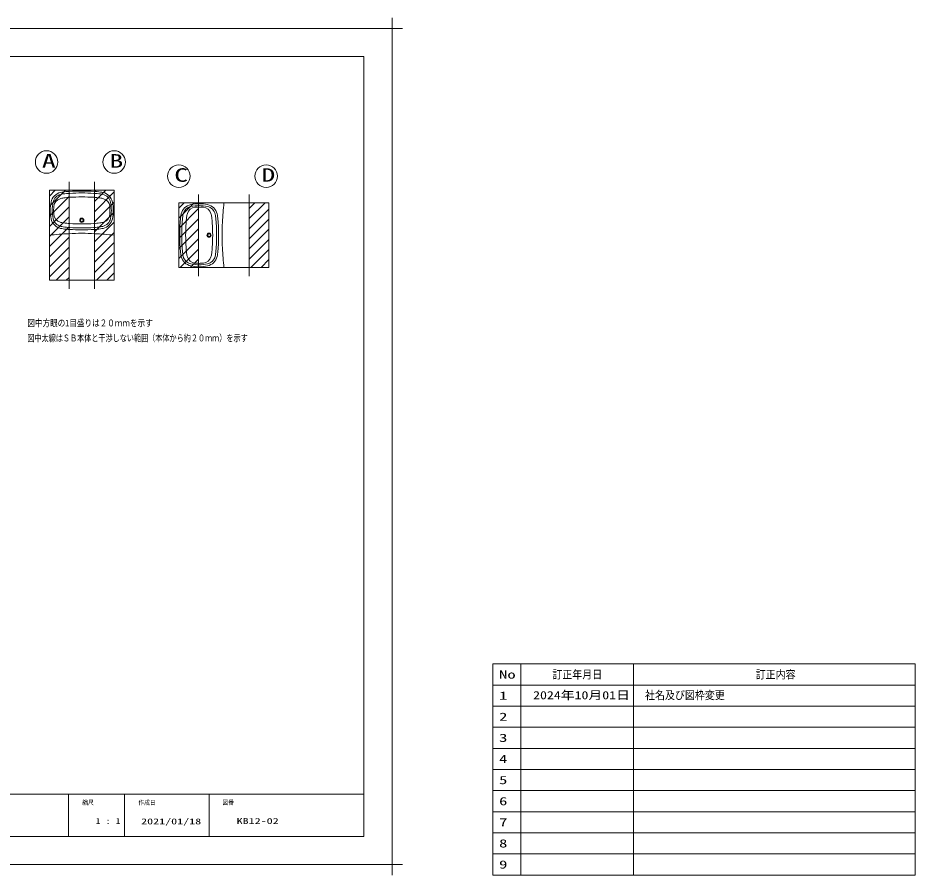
# Model space of a CAD drawing. Units: millimetres on the paper. Extents: x -305 to 305, y -152 to 152.
# Drawn here: x -13.9 to 304.8, y -152.3 to 152.3 of the extents above; entities that cross this region are included whole.
import ezdxf
from ezdxf.enums import TextEntityAlignment as Align

# ---------------------------------------------------------------- set-up
doc = ezdxf.new("R2010")
doc.units = ezdxf.units.MM
for name, color, linetype, lineweight in [('0-0_PV', 7, 'Continuous', 9), ('0-1_0', 7, 'Continuous', 9), ('0-2_1図面枠', 7, 'Continuous', 9), ('0-3_図面枠', 3, 'Continuous', 9), ('0-4_DEFPOINTS', 7, 'Continuous', 9)]:
    doc.layers.add(name, color=color, linetype=linetype, lineweight=lineweight)
doc.styles.add('ＭＳ ゴシック', font='')
doc.styles.get('ＭＳ ゴシック').set_extended_font_data('MS Gothic')

# ---------------------------------------------------------------- blocks, each defined once
blk = doc.blocks.new('グループ-6')
at = {"layer": '0-2_1図面枠'}
for p, q in [((-4200, 2895), (-4200, 3045)), ((4200, 2895), (4200, 3045)), ((-4275, 2970), (-4125, 2970)), ((4275, 2970), (4125, 2970)), ((-4200, -2895), (-4200, -3045)), ((4200, -2895), (4200, -3045)), ((-4275, -2970), (-4125, -2970)), ((4275, -2970), (4125, -2970))]:
    blk.add_line(p, q, dxfattribs=at)

msp = doc.modelspace()

# ---------------------------------------------------------------- linework, layer by layer
at = {"layer": '0-0_PV'}
for p, q in [((4.251, 94.069), (4.251, 56.069)), ((13.251, 94.069), (13.251, 56.069)), ((-2.749, 88.981), (-0.661, 91.069)), ((-2.749, 85.388), (2.932, 91.069)), ((13.251, 90.612), (13.708, 91.069)), ((13.251, 87.02), (17.3, 91.069)), ((13.251, 83.428), (20.251, 90.428)), ((50.251, 89.569), (50.251, 60.569)), ((68.251, 89.569), (68.251, 60.569)), ((-2.749, 81.796), (4.251, 88.796)), ((13.251, 79.836), (20.251, 86.836)), ((43.251, 84.691), (45.129, 86.569)), ((43.251, 81.099), (48.721, 86.569)), ((68.251, 84.546), (70.274, 86.569)), ((68.251, 80.954), (73.866, 86.569)), ((-2.749, 78.204), (4.251, 85.204)), ((13.251, 76.244), (20.251, 83.244)), ((43.251, 77.507), (50.251, 84.507)), ((68.251, 77.362), (75.251, 84.362)), ((-2.749, 74.612), (4.251, 81.612)), ((43.251, 73.915), (50.251, 80.915)), ((68.251, 73.77), (75.251, 80.77)), ((-2.749, 71.02), (4.251, 78.02)), ((13.251, 72.652), (20.251, 79.652)), ((43.251, 70.323), (50.251, 77.323)), ((68.251, 70.178), (75.251, 77.178)), ((-2.749, 67.428), (4.251, 74.428)), ((13.251, 69.06), (20.251, 76.06)), ((43.251, 66.731), (50.251, 73.731)), ((68.251, 66.586), (75.251, 73.586)), ((-2.749, 63.836), (4.251, 70.836)), ((13.251, 65.467), (20.251, 72.467)), ((43.682, 63.569), (50.251, 70.139)), ((-2.749, 60.244), (4.251, 67.244)), ((13.251, 61.875), (20.251, 68.875)), ((68.826, 63.569), (75.251, 69.994)), ((14.037, 59.069), (20.251, 65.283)), ((47.274, 63.569), (50.251, 66.546)), ((72.418, 63.569), (75.251, 66.402)), ((-0.332, 59.069), (4.251, 63.652)), ((17.629, 59.069), (20.251, 61.691)), ((3.26, 59.069), (4.251, 60.06))]:
    msp.add_line(p, q, dxfattribs=at)
for points in [[(4.251, 91.069), (4.251, 59.069), (-2.749, 59.069), (-2.749, 91.069)], [(20.251, 59.069), (20.251, 91.069), (13.251, 91.069), (13.251, 59.069)], [(43.251, 63.569), (43.251, 86.569), (50.251, 86.569), (50.251, 63.569)], [(68.251, 63.569), (68.251, 86.569), (75.251, 86.569), (75.251, 63.569)]]:
    msp.add_lwpolyline(points, close=True, dxfattribs=at)
for points in [[(20.251, 91.069), (-2.749, 91.069), (-2.749, 59.069)], [(20.251, 91.069), (20.251, 59.069), (-2.749, 59.069)], [(43.251, 86.569), (43.251, 63.569), (75.251, 63.569)], [(43.251, 86.569), (75.251, 86.569), (75.251, 63.569)]]:
    msp.add_lwpolyline(points, dxfattribs=at)
for centre, radius in [((-3.749, 101.069), 4), ((20.251, 101.069), 4), ((43.251, 96.069), 4), ((74.251, 96.069), 4), ((8.751, 80.369), 0.75), ((8.751, 80.369), 0.51), ((53.951, 75.069), 0.75), ((53.951, 75.069), 0.51)]:
    msp.add_circle(centre, radius, dxfattribs=at)
for centre, radius, start, end in [((2.164, 85.953), 4.4, 102.54776, 168.32615), ((2.079, 86.034), 3.6, 103.19602, 167.98677), ((3.554, 79.706), 10.8, 97.83444, 102.54776), ((3.54, 79.803), 10, 97.93331, 103.19602), ((6.28, 59.893), 30.8, 93.5407, 97.83444), ((6.3, 59.994), 30, 93.50396, 97.93331), ((8.751, 19.969), 70.8, 90, 93.5407), ((8.751, 19.969), 70.1, 90, 93.50396), ((8.751, 19.969), 70.8, 86.4593, 90), ((8.751, 19.969), 70.1, 86.49604, 90), ((11.202, 59.994), 30, 82.06669, 86.49604), ((11.221, 59.893), 30.8, 82.16556, 86.4593), ((13.962, 79.803), 10, 76.80398, 82.06669), ((13.947, 79.706), 10.8, 77.45224, 82.16556), ((15.423, 86.034), 3.6, 12.01323, 76.80398), ((15.338, 85.953), 4.4, 11.67385, 77.45224), ((12.251, 83.869), 14.7, 168.32615, 180), ((12.251, 83.869), 14, 167.98677, 180), ((1.919, 85.062), 3.1, 106.97366, 173.41286), ((3.554, 79.706), 8.7, 97.83444, 106.97366), ((6.28, 59.893), 28.7, 93.5407, 97.83444), ((8.751, 19.969), 68.7, 90, 93.5407), ((8.751, 19.969), 68.7, 86.4593, 90), ((11.221, 59.893), 28.7, 82.16556, 86.4593), ((13.947, 79.706), 8.7, 73.02634, 82.16556), ((15.582, 85.062), 3.1, 6.58714, 73.02634), ((5.251, 83.869), 14, 0, 12.01323), ((5.251, 83.869), 14.7, 0, 11.67385), ((50.451, 71.569), 14.7, 90, 101.67385), ((50.451, 71.569), 14.7, 78.32615, 90), ((218.851, 70.569), 160.4, 174.27519, 176.75561), ((12.251, 83.869), 14.7, 180, 191.67385), ((12.251, 83.869), 14, 180, 192.01323), ((12.251, 83.869), 13.5, 173.41286, 180), ((12.251, 83.869), 13.5, 180, 186.58714), ((5.251, 83.869), 13.5, 0, 6.58714), ((5.251, 83.869), 13.5, 353.41286, 0), ((5.251, 83.869), 14, 347.98677, 0), ((5.251, 83.869), 14.7, 348.32615, 0), ((48.367, 81.656), 4.4, 101.67385, 167.45224), ((48.286, 81.742), 3.6, 102.01323, 166.80398), ((49.258, 81.901), 3.1, 96.58714, 163.02634), ((50.451, 71.569), 14, 90, 102.01323), ((50.451, 71.569), 13.5, 90, 96.58714), ((50.451, 71.569), 14, 77.98677, 90), ((50.451, 71.569), 13.5, 83.41286, 90), ((51.644, 81.901), 3.1, 16.97366, 83.41286), ((52.615, 81.742), 3.6, 13.19602, 77.98677), ((52.535, 81.656), 4.4, 12.54776, 78.32615), ((2.164, 81.785), 4.4, 191.67385, 257.45224), ((2.079, 81.705), 3.6, 192.01323, 256.80398), ((1.919, 82.676), 3.1, 186.58714, 253.02634), ((3.554, 88.032), 8.7, 253.02634, 262.16556), ((13.947, 88.032), 8.7, 277.83444, 286.97366), ((15.423, 81.705), 3.6, 283.19602, 347.98677), ((15.338, 81.785), 4.4, 282.54776, 348.32615), ((15.582, 82.676), 3.1, 286.97366, 353.41286), ((74.427, 77.54), 30.8, 172.16556, 176.4593), ((54.614, 80.266), 10.8, 167.45224, 172.16556), ((74.326, 77.52), 30, 172.06669, 176.49604), ((54.517, 80.281), 10, 166.80398, 172.06669), ((74.427, 77.54), 28.7, 172.16556, 176.4593), ((54.614, 80.266), 8.7, 163.02634, 172.16556), ((46.288, 80.266), 8.7, 7.83444, 16.97366), ((26.474, 77.54), 28.7, 3.5407, 7.83444), ((46.384, 80.281), 10, 7.93331, 13.19602), ((26.576, 77.52), 30, 3.50396, 7.93331), ((46.288, 80.266), 10.8, 7.83444, 12.54776), ((26.474, 77.54), 30.8, 3.5407, 7.83444), ((3.554, 88.032), 10.8, 257.45224, 262.16556), ((3.54, 87.936), 10, 256.80398, 262.06669), ((6.28, 107.846), 30.8, 262.16556, 266.4593), ((6.3, 107.744), 30, 262.06669, 266.49604), ((6.28, 107.846), 28.7, 262.16556, 266.4593), ((8.751, 147.769), 70.8, 266.4593, 270), ((8.751, 147.769), 70.1, 266.49604, 270), ((8.751, 147.769), 68.7, 266.4593, 270), ((8.751, 147.769), 68.7, 270, 273.5407), ((8.751, 147.769), 70.1, 270, 273.50396), ((8.751, 147.769), 70.8, 270, 273.5407), ((11.221, 107.846), 28.7, 273.5407, 277.83444), ((11.202, 107.744), 30, 273.50396, 277.93331), ((11.221, 107.846), 30.8, 273.5407, 277.83444), ((13.962, 87.936), 10, 277.93331, 283.19602), ((13.947, 88.032), 10.8, 277.83444, 282.54776), ((114.351, 75.069), 70.8, 176.4593, 180), ((114.351, 75.069), 70.1, 176.49604, 180), ((114.351, 75.069), 68.7, 176.4593, 180), ((-13.449, 75.069), 68.7, 0, 3.5407), ((-13.449, 75.069), 70.1, 0, 3.50396), ((-13.449, 75.069), 70.8, 0, 3.5407), ((138.577, 75.069), 80, 176.71958, 180), ((13.251, -84.531), 160.4, 93.24439, 95.72481), ((8.751, -4.257), 80, 90, 93.28042), ((8.751, -4.257), 80, 86.71958, 90), ((4.251, -84.531), 160.4, 84.27519, 86.75561), ((114.351, 75.069), 70.8, 180, 183.5407), ((114.351, 75.069), 70.1, 180, 183.50396), ((114.351, 75.069), 68.7, 180, 183.5407), ((-13.449, 75.069), 68.7, 356.4593, 360), ((-13.449, 75.069), 70.1, 356.49604, 0), ((-13.449, 75.069), 70.8, 356.4593, 360), ((138.577, 75.069), 80, 180, 183.28042), ((74.427, 72.599), 30.8, 183.5407, 187.83444), ((74.326, 72.619), 30, 183.50396, 187.93331), ((74.427, 72.599), 28.7, 183.5407, 187.83444), ((26.474, 72.599), 28.7, 352.16556, 356.4593), ((26.576, 72.619), 30, 352.06669, 356.49604), ((26.474, 72.599), 30.8, 352.16556, 356.4593), ((218.851, 79.569), 160.4, 183.24439, 185.72481), ((54.614, 69.873), 10.8, 187.83444, 192.54776), ((48.367, 68.482), 4.4, 192.54776, 258.32615), ((54.517, 69.858), 10, 187.93331, 193.19602), ((48.286, 68.397), 3.6, 193.19602, 257.98677), ((54.614, 69.873), 8.7, 187.83444, 196.97366), ((49.258, 68.238), 3.1, 196.97366, 263.41286), ((51.644, 68.238), 3.1, 276.58714, 343.02634), ((52.615, 68.397), 3.6, 282.01323, 346.80398), ((52.535, 68.482), 4.4, 281.67385, 347.45224), ((46.288, 69.873), 8.7, 343.02634, 352.16556), ((46.384, 69.858), 10, 346.80398, 352.06669), ((46.288, 69.873), 10.8, 347.45224, 352.16556), ((50.451, 78.569), 14.7, 258.32615, 270), ((50.451, 78.569), 14, 257.98677, 270), ((50.451, 78.569), 13.5, 263.41286, 270), ((50.451, 78.569), 13.5, 270, 276.58714), ((50.451, 78.569), 14, 270, 282.01323), ((50.451, 78.569), 14.7, 270, 281.67385)]:
    msp.add_arc(centre, radius, start, end, dxfattribs=at)
at = {"layer": '0-1_0'}
for p, q in [((154.767, -77.252), (154.767, -152.252)), ((154.767, -77.252), (304.767, -77.252)), ((164.767, -77.252), (164.767, -152.252)), ((204.767, -77.252), (204.767, -152.252)), ((304.767, -77.252), (304.767, -152.252)), ((154.767, -84.752), (304.767, -84.752)), ((154.767, -92.252), (304.767, -92.252)), ((154.767, -99.752), (304.767, -99.752)), ((154.767, -107.252), (304.767, -107.252)), ((154.767, -114.752), (304.767, -114.752)), ((3.983, -123.498), (3.983, -138.498)), ((23.983, -123.498), (23.983, -138.498)), ((53.983, -123.498), (53.983, -138.498)), ((154.767, -122.252), (304.767, -122.252)), ((154.767, -129.752), (304.767, -129.752)), ((154.767, -137.252), (304.767, -137.252)), ((154.767, -144.752), (304.767, -144.752)), ((154.767, -152.252), (304.767, -152.252))]:
    msp.add_line(p, q, dxfattribs=at)
at = {"layer": '0-3_図面枠'}
msp.add_line((-291.017, -123.498), (108.983, -123.498), dxfattribs=at)
msp.add_lwpolyline([(-291.017, -138.498), (108.983, -138.498), (108.983, 138.502), (-291.017, 138.502)], close=True, dxfattribs=at)
at = {"layer": '0-4_DEFPOINTS'}
for p, q in [((118.983, 148.502), (-301.017, 148.502)), ((118.983, -148.498), (118.983, 148.502)), ((118.983, -148.498), (-301.017, -148.498))]:
    msp.add_line(p, q, dxfattribs=at)

# ---------------------------------------------------------------- block references
at = {"layer": '0-2_1図面枠', "xscale": 0.05, "yscale": 0.05}
msp.add_blockref('グループ-6', (-91.017, 0.002), dxfattribs=at)

# ---------------------------------------------------------------- texts
at = {"layer": '0-0_PV', "style": 'ＭＳ ゴシック'}
for s, height, width, p in [('A', 4.811, 1.5, (-5.416, 97.617)), ('B', 4.811, 1.5, (18.584, 97.613)), ('C', 4.811, 1.5, (41.584, 92.592)), ('D', 4.811, 1.5, (72.584, 92.615)), ('図中方眼の1目盛りは２０ｍｍを示す', 2.405, 0.8, (-10.583, 41.935)), ('図中太線はＳＢ本体と干渉しない範囲（本体から約２０ｍｍ）を示す', 2.405, 0.75, (-10.589, 36.598))]:
    msp.add_text(s, height=height, dxfattribs=dict(at, width=width)).set_placement(p, align=Align.BOTTOM_LEFT)
at = {"layer": '0-2_1図面枠', "style": 'ＭＳ ゴシック'}
for s, height, width, p in [('縮尺', 1.627, 0.9, (8.896, -127.769)), ('作成日', 1.627, 0.9, (28.857, -127.788)), ('図番', 1.627, 0.9, (58.732, -127.759)), ('1 : 1', 2.092, 1.25, (13.65, -134.738)), ('2021/01/18', 2.092, 1.5, (29.822, -134.861)), ('KB12-02', 2.092, 1.5, (63.761, -134.737))]:
    msp.add_text(s, height=height, dxfattribs=dict(at, width=width)).set_placement(p, align=Align.BOTTOM_LEFT)
at = {"layer": '0-3_図面枠', "style": 'ＭＳ ゴシック'}
for s, height, width, p in [('No', 2.889, 1.5, (156.995, -83.321)), ('訂正年月日', 2.886, 0.9, (175.924, -83.321)), ('訂正内容', 2.886, 0.9, (248.147, -83.321)), ('1', 2.889, 1.5, (156.995, -90.821)), ('2024年10月01日', 2.886, 1.25, (169.082, -90.666)), ('社名及び図枠変更', 2.886, 0.9, (208.834, -90.666)), ('2', 2.889, 1.5, (156.995, -98.321)), ('3', 2.889, 1.5, (156.995, -105.821)), ('4', 2.889, 1.5, (156.995, -113.321)), ('5', 2.889, 1.5, (156.995, -120.821)), ('6', 2.889, 1.5, (156.995, -128.321)), ('7', 2.889, 1.5, (156.995, -135.821)), ('8', 2.889, 1.5, (156.995, -143.321)), ('9', 2.889, 1.5, (156.995, -150.821))]:
    msp.add_text(s, height=height, dxfattribs=dict(at, width=width)).set_placement(p, align=Align.BOTTOM_LEFT)

doc.saveas('drawing.dxf')
